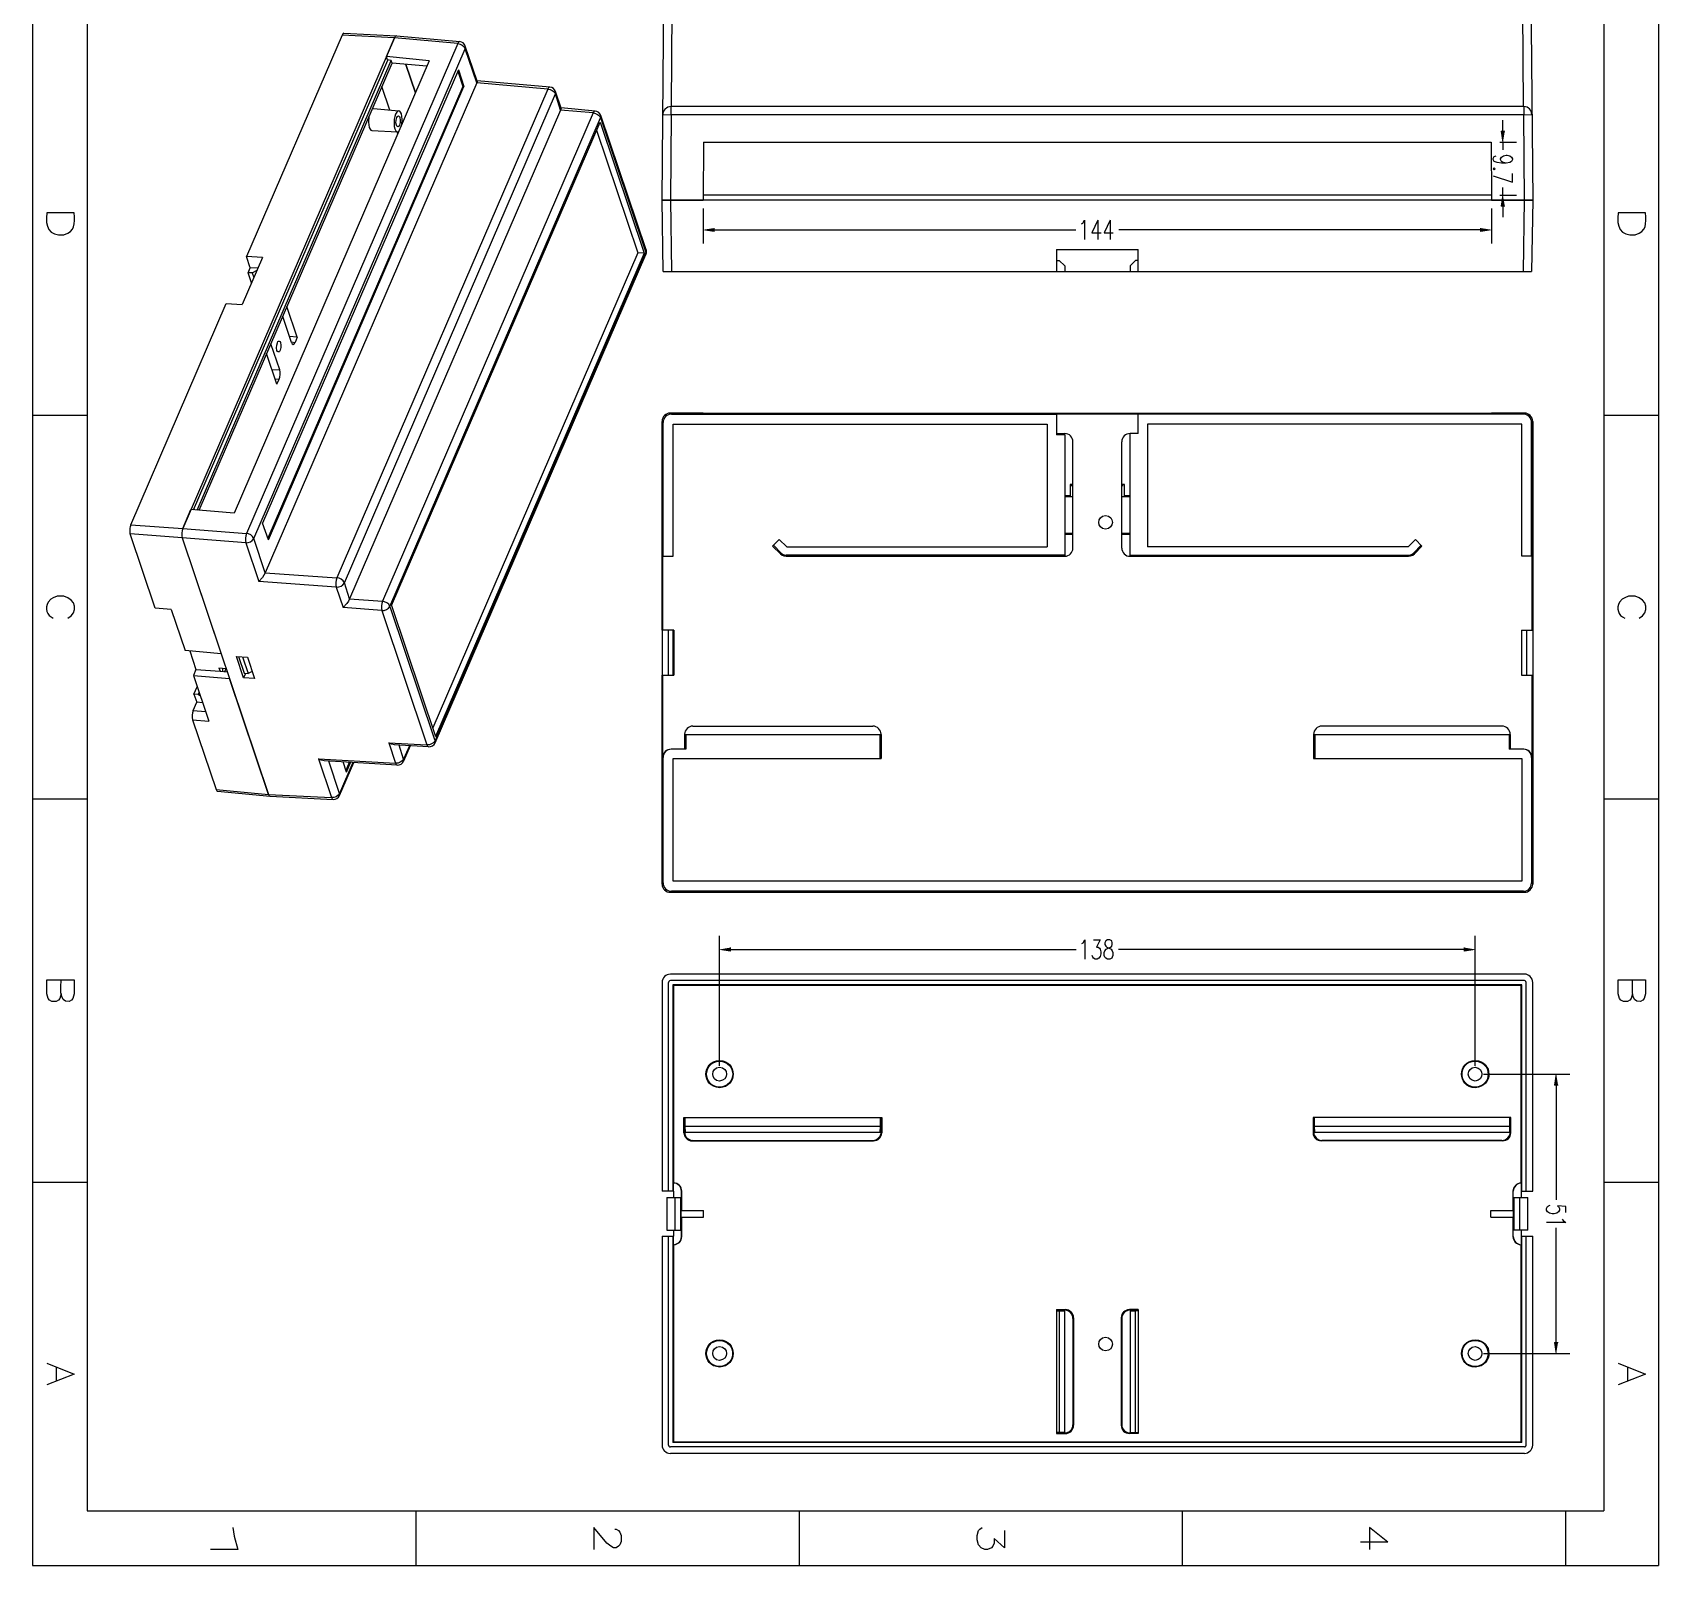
# Model space of a CAD drawing. Header units: inches. Extents: x 9 to 586, y 13 to 829.
# Drawn here: x 9 to 586, y 13 to 557 of the extents above; entities that cross this region are included whole.
import ezdxf

# ---------------------------------------------------------------- set-up
doc = ezdxf.new("R2010")
doc.units = ezdxf.units.IN
doc.header["$MEASUREMENT"] = 0
doc.layers.add('图层 1', color=7, linetype='Continuous')

msp = doc.modelspace()

# ---------------------------------------------------------------- hatches: boundary and pattern name
at = {"layer": '图层 1', "true_color": 0xffffff}
for points in [[(531.48, 521.96), (530.16, 521.96), (530.82, 518.06)], [(531.48, 495.32), (530.16, 495.32), (530.82, 499.22)], [(250.86, 487.58), (250.86, 486.32), (246.96, 486.98)], [(522.9, 487.58), (522.9, 486.32), (526.8, 486.98)], [(256.68, 232.28), (256.68, 230.96), (252.78, 231.62)], [(517.08, 232.28), (517.08, 230.96), (520.98, 231.62)], [(550.38, 183.5), (549.06, 183.5), (549.72, 187.4)], [(550.38, 92.18), (549.06, 92.18), (549.72, 88.28)]]:
    msp.add_hatch(color=7, dxfattribs=at).paths.add_polyline_path(points)

# ---------------------------------------------------------------- linework, layer by layer
at = {"layer": '图层 1', "color": 7, "lineweight": 25, "true_color": 0xffffff}
for points in [[(8.94, 829.22), (8.94, 13.04)], [(586.02, 829.22), (586.02, 13.04)], [(28.32, 809.84), (28.32, 32.42)], [(566.64, 809.84), (566.64, 32.42)], [(232.8, 472.22), (232.38, 497.48), (233.16, 583.4)], [(540.6, 583.4), (541.38, 497.48)], [(235.86, 564.92), (235.56, 530.72)], [(538.14, 530.72), (537.84, 564.92)], [(134.52, 548.42), (137.4, 555.08), (62.28, 380.96), (65.16, 387.68)], [(118.8, 555.98), (84.9, 477.5)], [(137.4, 555.08), (118.8, 555.98)], [(119.46, 556.7), (138.12, 555.8)], [(138.12, 555.8), (138, 555.8), (137.82, 555.68), (137.7, 555.56), (137.58, 555.32), (137.4, 555.08)], [(138.12, 555.8), (138, 555.8), (137.82, 555.68), (137.7, 555.56), (137.58, 555.32), (137.4, 555.08)], [(159.84, 553.04), (137.4, 555.08)], [(138.12, 555.8), (160.56, 553.76)], [(159.84, 553.04), (84.84, 379.22)], [(87.48, 377.48), (162.48, 551.24)], [(149.76, 546.98), (134.52, 548.42)], [(134.94, 547.22), (134.52, 548.42)], [(160.56, 553.76), (160.32, 553.7), (160.14, 553.52), (159.84, 553.04)], [(159.84, 553.04), (160.68, 552.86), (161.4, 552.5), (162.06, 551.96), (162.48, 551.24), (162.6, 551.72), (162.54, 552.14)], [(162.54, 552.14), (162.24, 552.74), (161.82, 553.28), (161.22, 553.58), (160.56, 553.76)], [(166.62, 539.06), (162.48, 551.24)], [(166.74, 539.72), (162.54, 552.14)], [(66.06, 387.62), (135, 547.16)], [(67.38, 387.5), (136.26, 547.1)], [(68.04, 387.44), (136.56, 546.14)], [(149.76, 546.98), (80.46, 386.48)], [(160.08, 543.74), (90.6, 382.88)], [(136.2, 547.1), (134.94, 547.22)], [(136.56, 546.14), (136.2, 547.1)], [(148.86, 545), (136.56, 546.14)], [(159.84, 543.2), (161.64, 537.8)], [(160.08, 543.74), (162.06, 537.8)], [(166.62, 539.06), (91.56, 365.24)], [(161.64, 537.8), (92.4, 377.54)], [(92.64, 376.94), (162.06, 537.8)], [(191.82, 536.9), (116.94, 363.5)], [(135.72, 529.46), (132.96, 537.8)], [(161.64, 537.8), (162.06, 537.8)], [(166.74, 539.72), (166.74, 539.42), (166.62, 539.06)], [(191.82, 536.9), (166.62, 539.06)], [(192.54, 537.62), (166.74, 539.84)], [(192.54, 537.62), (192.3, 537.56), (192.06, 537.38), (191.82, 536.9)], [(191.82, 536.9), (192.66, 536.72), (193.38, 536.42), (194.04, 535.88), (194.52, 535.16)], [(194.58, 536.06), (194.22, 536.66), (193.8, 537.14), (193.2, 537.5), (192.54, 537.62)], [(119.64, 361.7), (194.52, 535.16)], [(194.52, 535.16), (194.58, 535.58), (194.58, 536.06)], [(196.38, 529.46), (194.52, 535.16)], [(196.56, 530.12), (194.58, 536.06)], [(196.38, 529.46), (121.5, 356.06)], [(128.28, 527.12), (128.16, 525.2), (128.28, 524.24), (128.46, 523.28)], [(129.96, 529.94), (129.66, 529.94), (129.42, 529.82)], [(129.96, 530), (138.96, 529.16)], [(207.9, 528.44), (133.14, 355.16)], [(135.78, 353.36), (210.54, 526.64)], [(138.96, 529.16), (138.54, 529.04), (138.24, 528.74), (137.82, 527.96), (137.52, 527.12), (137.34, 526.28), (137.28, 524.54), (137.34, 523.64), (137.52, 522.8)], [(138.12, 524.06), (137.94, 524.96), (138, 525.86), (138.24, 526.76), (138.48, 527.18), (138.6, 527.3), (138.84, 527.36)], [(139.32, 526.82), (139.44, 525.92), (139.38, 525.02), (139.14, 524.12), (138.96, 523.76), (138.78, 523.58), (138.54, 523.52)], [(138.84, 527.36), (139.14, 527.18), (139.32, 526.82)], [(139.86, 528.14), (139.56, 528.74), (139.32, 529.04), (138.96, 529.16)], [(139.98, 524.36), (140.16, 526.28), (140.04, 527.18), (139.86, 528.14)], [(196.56, 530.12), (196.5, 529.82), (196.38, 529.46)], [(207.9, 528.44), (196.38, 529.46)], [(208.62, 529.1), (196.56, 530.24)], [(208.62, 529.1), (208.38, 529.04), (208.2, 528.86), (207.9, 528.44)], [(207.9, 528.44), (208.74, 528.26), (209.46, 527.9), (210.12, 527.36), (210.54, 526.64)], [(210.6, 527.54), (210.3, 528.14), (209.88, 528.62), (209.28, 528.98), (208.62, 529.1)], [(210.54, 526.64), (210.66, 527.06), (210.6, 527.54)], [(210.54, 526.64), (210.78, 526.1)], [(226.68, 479.9), (210.6, 527.54)], [(210.78, 526.1), (226.38, 479.6)], [(232.62, 527.78), (235.56, 527.84)], [(235.56, 527.84), (235.32, 497.48)], [(538.2, 530.72), (235.56, 530.72)], [(235.56, 527.84), (235.56, 530.72)], [(235.56, 527.84), (538.2, 527.84)], [(530.82, 521.96), (530.82, 525.86)], [(538.2, 530.72), (538.2, 527.84)], [(538.2, 527.84), (541.08, 527.78)], [(538.44, 497.48), (538.2, 527.84)], [(128.46, 523.28), (128.82, 522.62), (129.06, 522.38), (129.42, 522.2)], [(129.42, 522.2), (138.42, 521.72)], [(136.38, 353.72), (210.36, 525.14)], [(137.52, 522.8), (137.88, 522.14), (138.12, 521.84), (138.42, 521.78)], [(138.54, 523.52), (138.24, 523.7), (138.12, 524.06)], [(138.54, 521.06), (138.36, 521.72)], [(138.42, 521.78), (138.72, 521.78), (138.96, 521.96)], [(209.16, 522.32), (223.8, 478.76)], [(210.36, 525.14), (226.02, 478.64)], [(247.14, 518.06), (246.96, 497.48)], [(247.14, 518.06), (526.62, 518.06)], [(526.62, 518.06), (526.8, 497.48)], [(529.68, 518.06), (535.68, 518.06)], [(530.82, 518.06), (530.82, 515.36)], [(531.96, 510.62), (531, 510.8), (530.34, 511.22), (529.98, 511.88), (529.98, 512.12), (530.34, 512.78), (531, 513.2), (531.96, 513.44), (532.26, 513.44), (533.22, 513.2), (533.88, 512.78), (534.24, 512.12), (534.24, 511.88), (533.88, 511.22), (533.22, 510.8), (531.96, 510.62), (530.34, 510.62), (528.72, 510.8), (527.76, 511.22), (527.4, 511.88), (527.4, 512.3), (527.76, 512.96), (528.36, 513.2)], [(528.06, 508.64), (527.76, 508.88), (527.4, 508.64), (527.76, 508.4), (528.06, 508.64)], [(527.4, 506.06), (534.24, 503.84), (534.24, 506.9)], [(541.38, 497.48), (232.38, 497.48), (246.96, 497.48)], [(235.32, 497.48), (235.68, 472.22)], [(526.74, 499.22), (246.96, 499.22)], [(526.8, 497.48), (541.38, 497.48)], [(529.68, 499.22), (535.68, 499.22)], [(530.82, 499.22), (530.82, 501.92)], [(538.08, 472.22), (538.44, 497.48)], [(541.38, 497.48), (540.96, 472.22)], [(246.96, 494.54), (246.96, 482.12)], [(526.8, 494.54), (526.8, 482.12)], [(530.82, 495.32), (530.82, 491.42)], [(250.86, 486.98), (379.26, 486.98)], [(381.24, 489.08), (381.66, 489.38), (382.32, 490.34), (382.32, 483.56)], [(387.06, 490.34), (384.9, 485.84), (388.2, 485.84)], [(387.06, 490.34), (387.06, 483.56)], [(391.44, 490.34), (389.28, 485.84), (392.52, 485.84)], [(391.44, 490.34), (391.44, 483.56)], [(522.9, 486.98), (394.44, 486.98)], [(226.62, 479), (151.8, 305.72)], [(226.38, 479.6), (226.62, 479)], [(226.56, 478.22), (226.8, 479.06), (226.68, 479.9)], [(226.62, 479), (226.68, 478.64), (226.56, 478.22)], [(226.68, 479.9), (226.68, 479.42), (226.62, 479)], [(372.36, 479.96), (401.4, 479.96)], [(372.36, 479.96), (372.36, 472.22)], [(401.4, 472.22), (401.4, 479.96)], [(90.6, 477.14), (83.4, 460.46)], [(90.6, 477.14), (84.9, 477.5)], [(86.22, 473.42), (84.9, 477.5)], [(85.5, 471.74), (86.22, 473.42)], [(88.98, 473.36), (86.22, 473.42)], [(223.8, 478.76), (151.02, 310.22)], [(151.8, 304.94), (226.56, 478.22)], [(226.02, 478.64), (151.98, 307.22)], [(226.02, 478.64), (223.8, 478.76)], [(372.36, 476.06), (373.32, 476.06), (375.3, 474.14)], [(375.3, 474.14), (375.3, 472.22)], [(400.38, 476.06), (398.46, 474.14)], [(398.46, 474.14), (398.46, 472.22)], [(401.4, 476.06), (400.38, 476.06)], [(86.94, 471.74), (85.5, 471.74)], [(86.7, 468.2), (85.5, 471.74)], [(86.94, 471.74), (88.68, 472.7)], [(86.94, 471.74), (87.54, 470)], [(232.8, 472.22), (540.96, 472.22)], [(43.8, 382.28), (77.7, 460.82)], [(77.7, 460.82), (83.4, 460.46)], [(100.86, 446.96), (97.74, 456.26)], [(102.9, 448.82), (99.24, 459.74)], [(96.66, 437.24), (93.54, 446.54)], [(95.7, 444.2), (95.58, 445.1), (95.64, 446), (95.88, 446.9), (96.06, 447.32), (96.24, 447.44), (96.48, 447.5)], [(96.9, 446.96), (97.08, 446.06), (97.02, 445.16), (96.78, 444.26), (96.54, 443.84), (96.42, 443.72), (96.18, 443.66)], [(96.48, 447.5), (96.78, 447.32), (96.9, 446.96)], [(102.9, 448.82), (100.14, 449.12)], [(100.8, 447.2), (102.12, 447.02)], [(102.9, 448.82), (102.12, 447.02)], [(95.7, 432.14), (92.04, 443.06)], [(96.18, 443.66), (95.88, 443.84), (95.7, 444.2)], [(93.96, 437.42), (96.66, 437.24)], [(95.1, 434.06), (96.48, 433.94)], [(95.7, 432.14), (96.48, 433.94)], [(235.32, 421.94), (235.68, 421.52)], [(246.96, 421.94), (235.32, 421.94), (538.44, 421.94)], [(235.68, 421.52), (372.36, 421.52)], [(372.36, 421.64), (372.36, 414.26)], [(372.36, 421.64), (401.4, 421.64)], [(401.4, 414.68), (401.4, 421.64)], [(538.08, 421.52), (401.4, 421.52)], [(538.44, 421.94), (526.8, 421.94)], [(538.08, 421.52), (538.44, 421.94)], [(8.94, 421.16), (28.32, 421.16)], [(232.8, 418.64), (232.38, 419)], [(232.38, 344.9), (232.38, 419), (232.38, 254.78)], [(232.8, 371.12), (232.8, 418.64)], [(236.28, 418.04), (369.06, 418.04)], [(236.28, 371.12), (236.28, 418.04)], [(369.06, 418.04), (369.06, 374.42)], [(404.7, 418.04), (404.7, 374.42)], [(537.48, 418.04), (404.7, 418.04)], [(537.48, 371.12), (537.48, 418.04)], [(541.38, 419), (540.96, 418.64)], [(540.96, 371.12), (540.96, 418.64)], [(541.38, 344.9), (541.38, 419), (541.38, 254.78), (541.38, 328.94)], [(566.64, 421.16), (586.02, 421.16)], [(372.36, 414.68), (375.3, 414.68)], [(372.36, 414.44), (373.32, 414.44)], [(375.3, 414.26), (372.36, 414.26)], [(375.3, 414.38), (373.32, 414.44)], [(375.3, 414.38), (375.3, 371.42)], [(378.18, 374.06), (378.18, 411.74)], [(395.52, 374.06), (395.52, 411.74)], [(398.46, 371.42), (398.46, 414.68)], [(401.4, 414.68), (398.46, 414.68)], [(377.22, 392.6), (375.3, 392.6)], [(377.22, 396.56), (377.22, 392.36)], [(378.18, 396.56), (377.22, 396.56)], [(377.22, 396.26), (377.76, 396.26)], [(396.54, 396.56), (395.52, 396.56)], [(395.58, 396.26), (396, 396.26)], [(396.54, 392.36), (396.54, 396.56)], [(398.46, 392.6), (396.54, 392.6)], [(80.46, 386.48), (65.16, 387.68)], [(375.3, 392.3), (378.18, 392.3)], [(377.34, 392.36), (378.18, 392.36)], [(395.52, 392.3), (398.46, 392.3)], [(43.8, 382.28), (43.68, 381.98), (43.56, 381.56), (43.5, 381.08), (43.44, 380.66), (43.44, 379.76), (43.5, 379.34), (43.62, 379.04)], [(43.8, 382.28), (62.28, 380.96)], [(62.28, 380.96), (84.84, 379.22)], [(92.64, 376.94), (90.6, 382.88)], [(62.1, 377.66), (43.62, 379.04)], [(52.5, 352.7), (43.62, 379.04)], [(84.6, 375.92), (62.1, 377.66)], [(62.1, 377.66), (75.9, 336.56)], [(62.1, 377.66), (92.7, 286.64), (78.9, 327.74)], [(84.84, 379.22), (84.6, 378.44), (84.48, 377.6), (84.48, 376.76), (84.6, 375.92)], [(84.6, 375.92), (85.44, 375.98), (86.28, 376.28), (86.94, 376.76), (87.48, 377.48)], [(84.6, 375.92), (89.28, 362.12)], [(87.48, 377.42), (87, 378.14), (86.4, 378.68), (85.62, 379.04), (84.84, 379.22)], [(91.56, 365.24), (87.48, 377.48)], [(273.96, 377.06), (271.62, 374.72)], [(276.6, 374.42), (273.96, 377.06)], [(378.18, 379.16), (375.3, 379.16)], [(375.3, 378.92), (378.18, 378.92)], [(398.46, 379.16), (395.52, 379.16)], [(395.52, 378.92), (398.46, 378.92)], [(499.74, 377.06), (497.16, 374.42)], [(502.08, 374.72), (499.74, 377.06)], [(232.68, 371.12), (236.28, 371.12)], [(232.68, 344.9), (232.68, 371.12)], [(271.62, 374.72), (274.38, 372.02)], [(271.92, 375.02), (274.62, 372.26)], [(274.62, 372.26), (274.38, 372.02)], [(274.38, 372.02), (274.98, 371.54), (275.64, 371.24), (276.42, 371.12)], [(274.62, 372.26), (275.16, 371.9), (275.76, 371.66), (276.42, 371.54)], [(375.3, 371.54), (276.42, 371.54)], [(276.42, 371.12), (276.42, 371.54)], [(276.42, 371.12), (375.3, 371.12)], [(276.6, 374.42), (369.06, 374.42)], [(372.36, 371.12), (372.36, 371.36)], [(372.36, 371.36), (373.32, 371.36)], [(375.3, 371.42), (373.32, 371.36)], [(398.46, 371.54), (497.34, 371.54)], [(398.46, 371.42), (400.38, 371.36)], [(398.46, 371.12), (497.34, 371.12)], [(401.4, 371.36), (400.38, 371.36)], [(401.4, 371.12), (401.4, 371.36)], [(497.16, 374.42), (404.7, 374.42)], [(497.34, 371.54), (498, 371.66), (498.6, 371.9), (499.08, 372.26)], [(497.34, 371.12), (498.06, 371.24), (498.78, 371.54), (499.38, 372.02)], [(497.34, 371.54), (497.34, 371.12)], [(499.08, 372.26), (501.84, 375.02)], [(499.38, 372.02), (499.08, 372.26)], [(499.38, 372.02), (502.08, 374.72)], [(541.08, 371.12), (537.48, 371.12)], [(541.08, 371.12), (541.08, 344.9)], [(91.56, 365.24), (91.08, 364.4), (90.54, 363.62), (89.28, 362.12)], [(91.56, 365.24), (116.94, 363.5)], [(116.76, 360.2), (89.28, 362.12)], [(116.94, 363.5), (116.7, 362.66), (116.58, 361.82), (116.58, 360.98), (116.76, 360.2)], [(116.76, 360.2), (117.6, 360.26), (118.44, 360.56), (119.1, 361.04), (119.64, 361.7)], [(116.76, 360.2), (119.22, 352.94)], [(119.64, 361.7), (119.16, 362.42), (118.5, 362.96), (117.78, 363.32), (116.94, 363.5)], [(121.5, 356.06), (119.64, 361.7)], [(58.2, 352.22), (52.5, 352.7)], [(58.2, 352.22), (63.06, 337.64)], [(121.5, 356.06), (121.08, 355.16), (120.48, 354.38), (119.22, 352.94)], [(132.9, 351.86), (119.22, 352.94)], [(121.5, 356.06), (133.14, 355.16)], [(133.14, 355.16), (132.9, 354.32), (132.78, 353.54), (132.78, 352.7), (132.9, 351.86), (133.74, 351.92), (134.58, 352.22), (135.24, 352.7), (135.78, 353.36)], [(135.78, 353.36), (135.36, 354.08), (134.7, 354.62), (133.92, 354.98), (133.14, 355.16)], [(135.96, 352.82), (135.78, 353.36)], [(151.62, 306.32), (135.96, 352.82)], [(136.38, 353.72), (151.98, 307.22)], [(132.9, 351.86), (148.92, 304.22)], [(236.52, 344.9), (232.38, 344.9)], [(234.54, 344.9), (234.54, 328.94)], [(236.28, 328.94), (236.28, 344.9)], [(236.34, 343.7), (236.4, 343.7)], [(236.34, 330.08), (236.34, 343.7), (236.34, 342.8)], [(236.52, 342.8), (236.34, 342.8)], [(236.52, 344.9), (236.52, 328.94)], [(537.42, 344.9), (537.42, 328.94)], [(537.42, 344.9), (541.38, 344.9)], [(537.48, 328.94), (537.48, 344.9)], [(539.22, 344.9), (539.22, 328.94)], [(75.9, 336.56), (63.06, 337.64)], [(64.74, 337.52), (66.96, 330.92)], [(81.3, 335.6), (85.2, 335.36)], [(83.82, 328.04), (81.3, 335.6)], [(82.08, 335.54), (84.06, 329.6)], [(83.46, 335.42), (85.5, 329.48)], [(85.2, 335.36), (87.72, 327.8)], [(66.96, 330.92), (66.06, 328.82)], [(66.96, 330.92), (75.54, 330.32)], [(75.12, 331.52), (75.54, 330.32)], [(75.12, 331.52), (77.64, 331.34)], [(75.54, 330.32), (78.06, 330.14)], [(76.44, 330.26), (76.44, 331.46)], [(77.22, 330.2), (77.7, 331.28)], [(84.48, 329.54), (83.82, 328.04)], [(84.06, 329.6), (85.5, 329.48)], [(86.88, 330.2), (85.5, 329.48)], [(86.94, 330.14), (86.76, 330.14)], [(232.38, 328.94), (236.52, 328.94)], [(232.38, 254.78), (232.38, 328.94)], [(232.68, 299.78), (232.68, 328.94)], [(236.52, 331.1), (236.34, 331.1)], [(236.34, 331.1), (236.34, 330.08)], [(236.34, 330.08), (236.4, 330.08)], [(537.42, 328.94), (541.38, 328.94)], [(541.08, 328.94), (541.08, 299.78)], [(66.06, 328.82), (78.9, 327.74)], [(66.06, 328.82), (71.46, 312.62)], [(66.24, 322.22), (67.38, 324.86)], [(87.72, 327.8), (83.82, 328.04)], [(65.94, 316.4), (67.2, 319.34)], [(66.24, 322.22), (67.2, 319.34)], [(67.68, 322.1), (66.24, 322.22)], [(69.3, 319.1), (67.2, 319.34)], [(68.04, 322.94), (67.68, 322.1)], [(68.52, 321.44), (67.68, 322.1)], [(65.76, 313.1), (74.1, 288.38)], [(65.76, 313.1), (71.46, 312.62)], [(65.94, 316.4), (70.32, 316.04)], [(151.8, 305.72), (151.62, 306.32)], [(240.36, 307.94), (240.36, 302.66)], [(240.66, 307.94), (240.54, 305.96)], [(240.54, 305.96), (240.54, 302.66)], [(240.66, 307.94), (309.78, 307.94)], [(240.78, 307.94), (240.78, 302.66)], [(243.24, 310.82), (307.2, 310.82)], [(309.72, 307.94), (309.72, 299.36)], [(309.78, 307.94), (309.9, 305.96)], [(309.9, 305.96), (309.9, 302.66)], [(310.14, 307.94), (310.14, 308)], [(310.14, 307.94), (310.14, 299.36)], [(463.62, 307.94), (463.62, 299.36)], [(463.86, 305.96), (463.92, 307.94)], [(463.86, 302.66), (463.86, 305.96)], [(463.92, 307.94), (533.1, 307.94)], [(464.04, 307.94), (464.04, 299.36)], [(530.46, 310.82), (466.56, 310.82)], [(532.98, 307.94), (532.98, 302.66)], [(533.16, 305.96), (533.1, 307.94)], [(533.16, 302.66), (533.16, 305.96)], [(533.4, 307.94), (533.4, 302.66)], [(135.36, 304.94), (137.82, 297.68)], [(135.36, 304.94), (148.92, 304.22)], [(137.4, 304.22), (136.32, 304.46), (135.36, 304.94)], [(149.52, 303.56), (137.34, 304.22)], [(140.64, 299.18), (139.02, 304.1)], [(142.68, 303.92), (140.64, 299.18)], [(142.98, 303.92), (140.64, 298.4)], [(151.8, 305.72), (151.32, 305.06), (150.6, 304.58), (149.82, 304.28), (148.92, 304.22)], [(148.92, 304.22), (149.16, 303.8), (149.34, 303.62), (149.52, 303.56)], [(149.52, 303.56), (150.24, 303.62), (150.9, 303.92), (151.44, 304.4), (151.8, 304.94)], [(151.8, 304.94), (151.86, 305.36), (151.8, 305.72)], [(240.78, 302.66), (235.68, 302.66)], [(309.9, 302.66), (310.14, 302.66)], [(463.62, 302.66), (463.86, 302.66)], [(538.08, 302.66), (532.98, 302.66)], [(110.4, 299.24), (115.02, 285.5)], [(110.4, 299.24), (137.82, 297.68)], [(112.44, 298.52), (111.36, 298.76), (110.4, 299.24)], [(138.36, 297.02), (112.44, 298.52)], [(117.9, 287), (114.06, 298.46)], [(122.64, 297.92), (117.9, 287)], [(117.9, 286.22), (122.94, 297.92)], [(120.36, 294.56), (119.16, 298.16)], [(121.38, 297.98), (120.18, 295.1)], [(120.36, 294.56), (121.8, 297.98)], [(140.64, 299.18), (140.16, 298.52), (139.44, 298.04), (138.66, 297.74), (137.82, 297.68)], [(137.82, 297.68), (138, 297.26), (138.18, 297.08), (138.36, 297.02)], [(138.36, 297.02), (139.08, 297.08), (139.74, 297.38), (140.28, 297.8), (140.64, 298.4)], [(140.64, 298.4), (140.7, 298.82), (140.64, 299.18)], [(232.68, 299.78), (232.8, 299.78)], [(232.8, 255.2), (232.8, 299.78)], [(236.28, 299.36), (310.14, 299.36)], [(236.28, 255.8), (236.28, 299.36)], [(463.62, 299.36), (537.48, 299.36)], [(537.48, 299.36), (537.48, 255.8)], [(540.96, 299.78), (540.96, 255.2)], [(540.96, 299.78), (541.08, 299.78)], [(8.94, 285.08), (28.32, 285.08)], [(74.1, 288.38), (92.7, 286.64)], [(74.1, 288.38), (74.22, 288.14), (74.34, 287.96), (74.52, 287.84), (74.64, 287.78)], [(74.64, 287.78), (93.24, 285.98)], [(92.7, 286.64), (115.02, 285.5)], [(92.7, 286.64), (92.82, 286.34), (92.94, 286.16), (93.12, 286.04), (93.24, 285.98)], [(92.7, 286.64), (92.82, 286.34), (92.94, 286.16), (93.12, 286.04), (93.24, 285.98)], [(93.24, 285.98), (115.62, 284.84)], [(117.9, 287), (117.42, 286.34), (116.7, 285.8), (115.92, 285.56), (115.02, 285.5)], [(115.02, 285.5), (115.26, 285.08), (115.44, 284.9), (115.62, 284.84)], [(115.62, 284.84), (116.34, 284.9), (117, 285.14), (117.54, 285.62), (117.9, 286.22)], [(117.9, 286.22), (117.96, 286.58), (117.9, 287)], [(566.64, 285.08), (586.02, 285.08)], [(232.38, 254.78), (232.8, 255.2)], [(537.48, 255.8), (236.28, 255.8)], [(540.96, 255.2), (541.38, 254.78)], [(235.68, 252.26), (235.32, 251.9)], [(246.96, 251.9), (235.32, 251.9), (538.44, 251.9)], [(538.08, 252.26), (235.68, 252.26)], [(538.44, 251.9), (526.8, 251.9)], [(538.44, 251.9), (538.08, 252.26)], [(252.78, 190.28), (252.78, 236.48)], [(256.68, 231.62), (379.38, 231.62)], [(381.36, 233.72), (381.78, 234.02), (382.44, 234.98), (382.44, 228.2)], [(385.44, 234.98), (387.84, 234.98), (386.52, 232.4), (387.18, 232.4), (387.66, 232.1), (387.84, 231.74), (388.08, 230.78), (388.08, 230.12), (387.84, 229.16), (387.42, 228.5), (386.76, 228.2), (386.1, 228.2), (385.44, 228.5), (385.26, 228.86), (385.02, 229.52)], [(390.48, 234.98), (389.82, 234.68), (389.58, 234.02), (389.58, 233.36), (389.82, 232.76), (390.24, 232.4), (391.08, 232.1), (391.74, 231.74), (392.16, 231.14), (392.4, 230.48), (392.4, 229.52), (392.16, 228.86), (391.98, 228.5), (391.32, 228.2), (390.48, 228.2), (389.82, 228.5), (389.58, 228.86), (389.34, 229.52), (389.34, 230.48), (389.58, 231.14), (390, 231.74), (390.66, 232.1), (391.56, 232.4), (391.98, 232.76), (392.16, 233.36), (392.16, 234.02), (391.98, 234.68), (391.32, 234.98), (390.48, 234.98)], [(517.08, 231.62), (394.32, 231.62)], [(520.98, 190.28), (520.98, 236.48)], [(19.08, 215.9), (18.66, 214.22), (18.18, 213.68), (17.28, 213.14), (15.84, 213.14), (14.94, 213.68), (14.46, 214.22), (14.04, 215.9), (14.04, 220.88)], [(232.38, 219.92), (232.38, 145.82)], [(235.32, 220.58), (234.96, 220.52), (234.72, 220.28), (234.66, 219.92)], [(234.66, 145.82), (234.66, 219.92)], [(538.44, 222.86), (235.32, 222.86)], [(538.44, 220.58), (235.32, 220.58)], [(539.1, 219.92), (538.98, 220.28), (538.74, 220.52), (538.44, 220.58)], [(539.1, 145.82), (539.1, 219.92)], [(541.38, 145.82), (541.38, 219.92)], [(576.84, 215.9), (576.36, 214.22), (575.88, 213.68), (574.98, 213.14), (573.6, 213.14), (572.64, 213.68), (572.16, 214.22), (571.74, 215.9), (571.74, 220.88)], [(236.46, 218.78), (236.22, 219.02)], [(537.48, 219.02), (236.22, 219.02)], [(236.22, 219.02), (236.22, 145.82)], [(537.24, 218.78), (236.46, 218.78)], [(236.46, 218.78), (236.46, 148.7)], [(537.24, 218.78), (537.48, 219.02)], [(537.24, 148.7), (537.24, 218.78)], [(537.48, 145.82), (537.48, 219.02)], [(523.86, 187.4), (554.58, 187.4)], [(549.72, 183.5), (549.72, 142.82)], [(240.12, 172.04), (310.32, 172.04)], [(240.12, 166.58), (240.12, 172.04)], [(240.36, 166.82), (240.36, 172.04)], [(240.54, 168.74), (240.54, 172.04)], [(309.9, 168.74), (240.54, 168.74)], [(240.66, 166.82), (240.54, 168.74)], [(309.78, 166.82), (309.9, 168.74)], [(309.9, 168.74), (309.9, 172.04)], [(310.14, 172.04), (310.14, 166.82)], [(310.32, 172.04), (310.32, 166.58)], [(463.44, 172.04), (463.44, 166.58)], [(533.58, 172.04), (463.44, 172.04)], [(463.62, 172.04), (463.62, 166.82)], [(463.86, 172.04), (463.86, 168.74)], [(463.86, 168.74), (463.92, 166.82)], [(533.16, 168.74), (463.86, 168.74)], [(533.16, 168.74), (533.1, 166.82)], [(533.16, 172.04), (533.16, 168.74)], [(533.4, 166.82), (533.4, 172.04)], [(533.58, 166.58), (533.58, 172.04)], [(240.36, 166.82), (240.12, 166.58)], [(240.66, 166.82), (309.78, 166.82)], [(243.24, 163.88), (243.06, 163.7)], [(243.06, 163.7), (307.38, 163.7)], [(243.24, 163.88), (307.2, 163.88)], [(307.2, 163.88), (307.38, 163.7)], [(310.14, 166.82), (310.32, 166.58)], [(463.62, 166.82), (463.44, 166.58)], [(463.92, 166.82), (533.1, 166.82)], [(466.56, 163.88), (466.32, 163.7)], [(530.7, 163.7), (466.32, 163.7)], [(530.46, 163.88), (466.56, 163.88)], [(530.46, 163.88), (530.7, 163.7)], [(533.4, 166.82), (533.58, 166.58)], [(8.94, 149.06), (28.32, 149.06)], [(236.52, 145.82), (232.38, 145.82)], [(236.34, 148.7), (236.34, 145.82)], [(236.52, 143.6), (236.52, 145.82)], [(239.28, 145.82), (239.4, 145.82)], [(239.28, 143.6), (239.28, 145.82)], [(239.4, 138.98), (239.4, 145.82)], [(534.36, 145.82), (534.36, 138.98)], [(534.36, 145.82), (534.48, 145.82)], [(534.48, 143.6), (534.48, 145.82)], [(537.42, 143.6), (537.36, 148.7)], [(537.42, 145.82), (541.38, 145.82)], [(566.64, 149.06), (586.02, 149.06)], [(234.12, 143.6), (239.28, 143.6)], [(234.12, 143.6), (234.12, 131.96)], [(237.06, 131.96), (237.06, 143.6)], [(238.98, 131.96), (238.98, 143.6)], [(239.16, 138.98), (247.14, 138.98)], [(239.16, 136.64), (239.16, 138.98)], [(247.14, 136.64), (247.14, 138.98)], [(526.56, 136.64), (526.56, 138.98)], [(526.56, 138.98), (534.6, 138.98)], [(534.48, 143.6), (539.64, 143.6)], [(534.6, 136.64), (534.6, 138.98)], [(534.78, 131.96), (534.78, 143.6)], [(536.7, 143.6), (536.7, 131.96)], [(539.64, 131.96), (539.64, 143.6)], [(553.14, 138.26), (553.14, 140.42), (550.2, 140.66), (550.56, 140.42), (550.86, 139.76), (550.86, 139.16), (550.56, 138.5), (549.9, 138.08), (548.94, 137.84), (548.28, 137.84), (547.32, 138.08), (546.66, 138.5), (546.3, 139.16), (546.3, 139.76), (546.66, 140.42), (546.96, 140.66), (547.62, 140.9)], [(239.16, 136.64), (247.14, 136.64)], [(239.4, 129.74), (239.4, 136.64)], [(526.56, 136.64), (534.6, 136.64)], [(534.36, 136.64), (534.36, 129.74)], [(551.82, 135.86), (552.18, 135.44), (553.14, 134.78), (546.3, 134.78)], [(549.72, 92.18), (549.72, 132.86)], [(232.38, 129.86), (236.52, 129.86)], [(232.38, 129.86), (232.38, 55.7)], [(234.12, 131.96), (239.28, 131.96)], [(234.66, 55.7), (234.66, 129.86)], [(236.22, 129.86), (236.22, 56.66)], [(236.34, 129.86), (236.34, 126.86)], [(236.52, 129.86), (236.52, 131.96)], [(239.28, 129.74), (239.28, 131.96)], [(239.4, 129.74), (239.28, 129.74)], [(534.48, 129.74), (534.36, 129.74)], [(534.48, 129.74), (534.48, 131.96)], [(539.64, 131.96), (534.48, 131.96)], [(537.36, 126.86), (537.42, 131.96)], [(537.42, 129.86), (541.38, 129.86)], [(537.48, 56.66), (537.48, 129.86)], [(539.1, 55.7), (539.1, 129.86)], [(541.38, 55.7), (541.38, 129.86)], [(236.46, 126.86), (236.46, 56.9)], [(537.24, 56.9), (537.24, 126.86)], [(372.36, 103.82), (375.48, 103.82)], [(372.36, 103.82), (372.36, 59.9)], [(372.36, 103.58), (375.3, 103.58)], [(372.36, 103.4), (373.32, 103.4), (375.3, 103.28)], [(373.32, 103.4), (373.32, 60.26)], [(375.3, 103.58), (375.48, 103.82)], [(375.3, 60.38), (375.3, 103.28)], [(378.18, 100.7), (378.42, 100.88)], [(378.18, 100.7), (378.18, 62.96)], [(378.42, 100.88), (378.42, 62.78)], [(395.52, 100.7), (395.34, 100.88)], [(395.34, 100.88), (395.34, 62.78)], [(395.52, 100.7), (395.52, 62.96)], [(401.4, 103.82), (398.22, 103.82)], [(398.46, 103.58), (398.22, 103.82)], [(401.4, 103.58), (398.46, 103.58)], [(398.46, 103.28), (400.38, 103.4)], [(398.46, 103.28), (398.46, 60.08)], [(401.4, 103.4), (400.38, 103.4)], [(400.38, 60.08), (400.38, 103.4)], [(401.4, 103.82), (401.4, 59.9)], [(523.86, 88.28), (554.58, 88.28)], [(14.04, 84.86), (23.76, 80.96), (14.04, 77.12)], [(17.28, 83.42), (17.28, 78.56)], [(571.74, 84.86), (581.46, 80.96), (571.74, 77.12)], [(574.98, 83.42), (574.98, 78.56)], [(375.3, 60.38), (373.32, 60.26), (372.36, 60.26)], [(372.36, 60.08), (375.3, 60.08)], [(372.36, 59.9), (375.48, 59.9)], [(375.3, 60.08), (375.48, 59.9)], [(378.18, 62.96), (378.42, 62.78)], [(395.52, 62.96), (395.34, 62.78)], [(398.46, 60.08), (398.22, 59.9)], [(401.4, 59.9), (398.22, 59.9)], [(401.4, 60.08), (398.46, 60.08)], [(234.66, 55.7), (234.72, 55.4), (234.96, 55.16), (235.32, 55.1)], [(538.44, 55.1), (235.32, 55.1)], [(538.44, 52.82), (235.32, 52.82)], [(236.46, 56.9), (236.22, 56.66)], [(537.48, 56.66), (236.22, 56.66)], [(236.46, 56.9), (537.24, 56.9)], [(537.24, 56.9), (537.48, 56.66)], [(538.44, 55.1), (538.74, 55.16), (538.98, 55.4), (539.1, 55.7)], [(28.32, 32.42), (566.64, 32.42)], [(144.96, 32.42), (144.96, 13.04)], [(280.98, 32.42), (280.98, 13.04)], [(417, 32.42), (417, 13.04)], [(553.02, 32.42), (553.02, 13.04)], [(80.04, 26.54), (80.46, 23.42), (81.84, 18.74), (72.12, 18.74)], [(215.58, 25.94), (216.06, 25.94), (216.96, 25.4), (217.44, 24.86), (217.86, 23.72), (217.86, 21.5), (217.44, 20.42), (216.96, 19.88), (216.06, 19.28), (215.1, 19.28), (214.2, 19.88), (212.82, 20.96), (208.2, 26.54), (208.2, 18.74)], [(353.94, 25.4), (353.94, 19.28), (350.22, 22.64), (350.22, 20.96), (349.74, 19.88), (349.26, 19.28), (347.88, 18.74), (346.98, 18.74), (345.6, 19.28), (344.64, 20.42), (344.22, 22.1), (344.22, 23.72), (344.64, 25.4), (345.12, 25.94), (346.02, 26.54)], [(489.96, 21.32), (483.48, 26.54), (483.48, 18.74)], [(489.96, 21.32), (480.24, 21.32)], [(8.94, 13.04), (586.02, 13.04)]]:
    msp.add_lwpolyline(points, dxfattribs=at)
at = {"layer": '图层 1', "lineweight": 0}
for points in [[(531.48, 521.96), (530.16, 521.96), (530.82, 518.06)], [(531.48, 495.32), (530.16, 495.32), (530.82, 499.22)], [(250.86, 487.58), (250.86, 486.32), (246.96, 486.98)], [(522.9, 487.58), (522.9, 486.32), (526.8, 486.98)], [(256.68, 232.28), (256.68, 230.96), (252.78, 231.62)], [(517.08, 232.28), (517.08, 230.96), (520.98, 231.62)], [(550.38, 183.5), (549.06, 183.5), (549.72, 187.4)], [(550.38, 92.18), (549.06, 92.18), (549.72, 88.28)]]:
    msp.add_lwpolyline(points, dxfattribs=at)
at = {"layer": '图层 1', "color": 7, "lineweight": 25, "true_color": 0xffffff}
for points in [[(119.46, 556.7), (119.1, 556.75), (118.93, 556.21), (118.8, 555.98)], [(235.56, 530.72), (233.91, 530.6), (232.67, 529.48), (232.62, 527.78)], [(541.08, 527.78), (541, 529.6), (539.95, 530.52), (538.2, 530.72)], [(100.86, 446.96), (101.18, 446.05), (101.83, 446.12), (102.12, 447.02)], [(96.48, 433.94), (96.91, 434.73), (96.98, 436.39), (96.66, 437.24)], [(235.32, 421.94), (233.61, 421.88), (232.44, 420.71), (232.38, 419)], [(235.32, 421.94), (233.61, 421.88), (232.44, 420.71), (232.38, 419)], [(235.68, 421.52), (234.29, 421.73), (232.59, 420.03), (232.8, 418.64)], [(540.96, 418.64), (540.96, 420.14), (539.65, 421.66), (538.08, 421.52)], [(541.38, 419), (541.38, 420.55), (540.01, 421.99), (538.44, 421.94)], [(541.38, 419), (541.38, 420.55), (540.01, 421.99), (538.44, 421.94)], [(378.18, 411.74), (378.22, 413.38), (376.91, 414.65), (375.3, 414.68)], [(398.46, 414.68), (396.88, 414.73), (395.52, 413.29), (395.52, 411.74)], [(395.58, 392.36), (395.9, 392.36), (396.22, 392.36), (396.54, 392.36)], [(62.28, 380.96), (61.85, 380.17), (61.78, 378.51), (62.1, 377.66)], [(62.28, 380.96), (61.85, 380.17), (61.78, 378.51), (62.1, 377.66)], [(375.3, 371.12), (376.91, 371.15), (378.22, 372.42), (378.18, 374.06)], [(395.52, 374.06), (395.52, 372.51), (396.88, 371.07), (398.46, 371.12)], [(65.94, 316.4), (65.58, 315.34), (65.51, 314.19), (65.76, 313.1)], [(243.24, 310.82), (241.85, 310.98), (240.31, 309.48), (240.36, 308)], [(310.14, 308), (310.07, 309.48), (308.74, 310.94), (307.2, 310.82)], [(466.56, 310.82), (464.99, 310.97), (463.61, 309.47), (463.62, 307.94)], [(533.4, 307.94), (533.41, 309.46), (532.03, 310.97), (530.46, 310.82)], [(235.56, 302.66), (234.07, 302.73), (232.54, 301.32), (232.68, 299.78)], [(235.68, 302.66), (234.19, 302.73), (232.66, 301.32), (232.8, 299.78)], [(540.96, 299.78), (540.93, 301.39), (539.7, 302.69), (538.08, 302.66)], [(541.08, 299.78), (541.05, 301.39), (539.82, 302.69), (538.2, 302.66)], [(232.38, 254.78), (232.41, 253.17), (233.69, 251.86), (235.32, 251.9)], [(232.38, 254.78), (232.41, 253.17), (233.69, 251.86), (235.32, 251.9)], [(232.8, 255.2), (232.65, 253.63), (234.15, 252.25), (235.68, 252.26)], [(538.08, 252.26), (539.82, 252.35), (540.87, 253.5), (540.96, 255.2)], [(538.44, 251.9), (540.02, 251.8), (541.36, 253.29), (541.38, 254.78)], [(538.44, 251.9), (540.02, 251.8), (541.36, 253.29), (541.38, 254.78)], [(235.32, 222.86), (233.61, 222.8), (232.44, 221.63), (232.38, 219.92)], [(541.38, 219.92), (541.38, 221.47), (540.01, 222.91), (538.44, 222.86)], [(240.12, 166.58), (240.21, 164.96), (241.43, 163.72), (243.06, 163.7)], [(240.36, 166.82), (240.38, 165.15), (241.59, 164), (243.24, 163.88)], [(307.2, 163.88), (308.64, 163.79), (310.23, 165.38), (310.14, 166.82)], [(307.38, 163.7), (309.08, 163.79), (310.23, 164.84), (310.32, 166.58)], [(463.44, 166.58), (463.45, 164.88), (464.68, 163.79), (466.32, 163.7)], [(463.62, 166.82), (463.57, 165.25), (465.01, 163.88), (466.56, 163.88)], [(530.46, 163.88), (532, 163.88), (533.45, 165.25), (533.4, 166.82)], [(530.7, 163.7), (532.34, 163.79), (533.57, 164.88), (533.58, 166.58)], [(239.28, 145.82), (239.18, 147.39), (238.02, 148.81), (236.34, 148.7)], [(239.4, 145.82), (239.3, 147.39), (238.14, 148.81), (236.46, 148.7)], [(537.24, 148.7), (535.59, 148.79), (534.45, 147.37), (534.36, 145.82)], [(537.36, 148.7), (535.71, 148.79), (534.57, 147.37), (534.48, 145.82)], [(236.34, 126.86), (238.1, 126.99), (239.12, 127.98), (239.28, 129.74)], [(236.46, 126.86), (238.22, 126.99), (239.24, 127.98), (239.4, 129.74)], [(534.36, 129.74), (534.52, 128), (535.5, 127.02), (537.24, 126.86)], [(534.48, 129.74), (534.64, 128), (535.62, 127.02), (537.36, 126.86)], [(378.18, 100.7), (378.26, 102.22), (376.83, 103.7), (375.3, 103.58)], [(378.42, 100.88), (378.36, 102.59), (377.19, 103.76), (375.48, 103.82)], [(398.22, 103.82), (396.53, 103.73), (395.4, 102.57), (395.34, 100.88)], [(398.46, 103.58), (397.04, 103.82), (395.43, 102.09), (395.52, 100.7)], [(375.3, 60.08), (376.94, 60.17), (378.17, 61.26), (378.18, 62.96)], [(375.48, 59.9), (377.03, 59.76), (378.45, 61.25), (378.42, 62.78)], [(395.34, 62.78), (395.31, 61.27), (396.69, 59.79), (398.22, 59.9)], [(395.52, 62.96), (395.56, 61.39), (396.86, 60.07), (398.46, 60.08)], [(232.38, 55.7), (232.47, 53.96), (233.62, 52.91), (235.32, 52.82)], [(538.44, 52.82), (540.04, 52.81), (541.34, 54.13), (541.38, 55.7)]]:
    msp.add_open_spline(points, degree=3, dxfattribs=at)
for points, knots in [([(144.84, 535.58), (144.84, 535.58), (141.42, 545.66), (141.42, 545.66), (141.42, 545.66), (144.84, 535.58), (144.84, 535.58)], [0, 0, 0, 0, 1, 1, 1, 2, 2, 2, 2]), ([(14.04, 492.98), (14.04, 492.98), (23.76, 492.98), (23.76, 492.98), (23.9, 488.9), (24.27, 486.52), (20.04, 485.24), (14.65, 484.76), (13.35, 488), (14.04, 492.98)], [0, 0, 0, 0, 1, 1, 1, 2, 2, 2, 3, 3, 3, 3]), ([(571.74, 492.98), (571.74, 492.98), (581.46, 492.98), (581.46, 492.98), (581.6, 488.9), (581.97, 486.52), (577.74, 485.24), (572.35, 484.76), (571.05, 488), (571.74, 492.98)], [0, 0, 0, 0, 1, 1, 1, 2, 2, 2, 3, 3, 3, 3]), ([(389.76, 380.72), (393, 380.91), (393.06, 385.4), (389.76, 385.58), (386.54, 385.34), (386.6, 380.97), (389.76, 380.72)], [0, 0, 0, 0, 1, 1, 1, 2, 2, 2, 2]), ([(21.42, 349.16), (25.4, 351.17), (24.4, 355.97), (20.04, 356.96), (20.04, 356.96), (17.7, 356.96), (17.7, 356.96), (17.7, 356.96), (16.32, 356.42), (16.32, 356.42), (16.32, 356.42), (15.42, 355.94), (15.42, 355.94), (15.42, 355.94), (14.46, 354.86), (14.46, 354.86), (13.26, 352.68), (14.02, 350.17), (16.32, 349.16)], [0, 0, 0, 0, 1, 1, 1, 2, 2, 2, 3, 3, 3, 4, 4, 4, 5, 5, 5, 6, 6, 6, 6]), ([(579.12, 349.16), (583.1, 351.17), (582.11, 355.97), (577.74, 356.96), (577.74, 356.96), (575.4, 356.96), (575.4, 356.96), (575.4, 356.96), (574.02, 356.42), (574.02, 356.42), (574.02, 356.42), (573.12, 355.94), (573.12, 355.94), (573.12, 355.94), (572.16, 354.86), (572.16, 354.86), (570.96, 352.68), (571.72, 350.17), (574.02, 349.16)], [0, 0, 0, 0, 1, 1, 1, 2, 2, 2, 3, 3, 3, 4, 4, 4, 5, 5, 5, 6, 6, 6, 6]), ([(14.04, 220.88), (14.04, 220.88), (23.76, 220.88), (23.76, 220.88), (23.76, 220.88), (23.76, 215.9), (23.76, 215.9), (23.76, 215.9), (23.28, 214.22), (23.28, 214.22), (23.28, 214.22), (22.8, 213.68), (22.8, 213.68), (22.8, 213.68), (21.9, 213.14), (21.9, 213.14), (17.97, 212.58), (19.12, 219.3), (19.08, 220.88)], [0, 0, 0, 0, 1, 1, 1, 2, 2, 2, 3, 3, 3, 4, 4, 4, 5, 5, 5, 6, 6, 6, 6]), ([(571.74, 220.88), (571.74, 220.88), (581.46, 220.88), (581.46, 220.88), (581.46, 220.88), (581.46, 215.9), (581.46, 215.9), (581.46, 215.9), (580.98, 214.22), (580.98, 214.22), (580.98, 214.22), (580.5, 213.68), (580.5, 213.68), (580.5, 213.68), (579.6, 213.14), (579.6, 213.14), (575.59, 212.57), (577.06, 219.32), (576.84, 220.88)], [0, 0, 0, 0, 1, 1, 1, 2, 2, 2, 3, 3, 3, 4, 4, 4, 5, 5, 5, 6, 6, 6, 6]), ([(252.78, 182.54), (259.28, 182.88), (259.19, 191.94), (252.78, 192.26), (246.34, 191.87), (246.3, 182.92), (252.78, 182.54)], [0, 0, 0, 0, 1, 1, 1, 2, 2, 2, 2]), ([(252.78, 182.72), (258.98, 183.06), (258.99, 191.74), (252.78, 192.02), (246.63, 191.71), (246.63, 183.08), (252.78, 182.72)], [0, 0, 0, 0, 1, 1, 1, 2, 2, 2, 2]), ([(520.98, 182.54), (527.46, 182.92), (527.42, 191.87), (520.98, 192.26), (514.56, 192.02), (514.48, 182.8), (520.98, 182.54)], [0, 0, 0, 0, 1, 1, 1, 2, 2, 2, 2]), ([(520.98, 182.72), (527.1, 183.07), (527.11, 191.73), (520.98, 192.02), (514.77, 191.79), (514.78, 183.01), (520.98, 182.72)], [0, 0, 0, 0, 1, 1, 1, 2, 2, 2, 2]), ([(252.78, 184.94), (256.01, 185.09), (256.08, 189.71), (252.78, 189.8), (249.55, 189.75), (249.61, 185.04), (252.78, 184.94)], [0, 0, 0, 0, 1, 1, 1, 2, 2, 2, 2]), ([(520.98, 184.94), (524.13, 185.16), (524.2, 189.64), (520.98, 189.8), (517.68, 189.71), (517.75, 185.09), (520.98, 184.94)], [0, 0, 0, 0, 1, 1, 1, 2, 2, 2, 2]), ([(252.78, 83.42), (259.28, 83.76), (259.19, 92.82), (252.78, 93.14), (246.34, 92.75), (246.3, 83.8), (252.78, 83.42)], [0, 0, 0, 0, 1, 1, 1, 2, 2, 2, 2]), ([(252.78, 83.66), (258.96, 83.83), (259, 92.66), (252.78, 92.9), (246.62, 92.68), (246.66, 83.82), (252.78, 83.66)], [0, 0, 0, 0, 1, 1, 1, 2, 2, 2, 2]), ([(389.76, 89.18), (393.06, 89.27), (392.99, 93.89), (389.76, 94.04), (386.61, 93.83), (386.54, 89.34), (389.76, 89.18)], [0, 0, 0, 0, 1, 1, 1, 2, 2, 2, 2]), ([(520.98, 83.42), (527.46, 83.8), (527.42, 92.75), (520.98, 93.14), (514.56, 92.9), (514.48, 83.68), (520.98, 83.42)], [0, 0, 0, 0, 1, 1, 1, 2, 2, 2, 2]), ([(520.98, 83.66), (527.07, 83.78), (527.1, 92.72), (520.98, 92.9), (514.78, 92.79), (514.81, 83.71), (520.98, 83.66)], [0, 0, 0, 0, 1, 1, 1, 2, 2, 2, 2]), ([(252.78, 85.82), (256.01, 85.97), (256.08, 90.59), (252.78, 90.68), (249.55, 90.63), (249.61, 85.92), (252.78, 85.82)], [0, 0, 0, 0, 1, 1, 1, 2, 2, 2, 2]), ([(520.98, 85.82), (524.13, 86.03), (524.2, 90.52), (520.98, 90.68), (517.68, 90.59), (517.75, 85.97), (520.98, 85.82)], [0, 0, 0, 0, 1, 1, 1, 2, 2, 2, 2])]:
    msp.add_open_spline(points, degree=3, knots=knots, dxfattribs=at)

doc.saveas('drawing.dxf')
